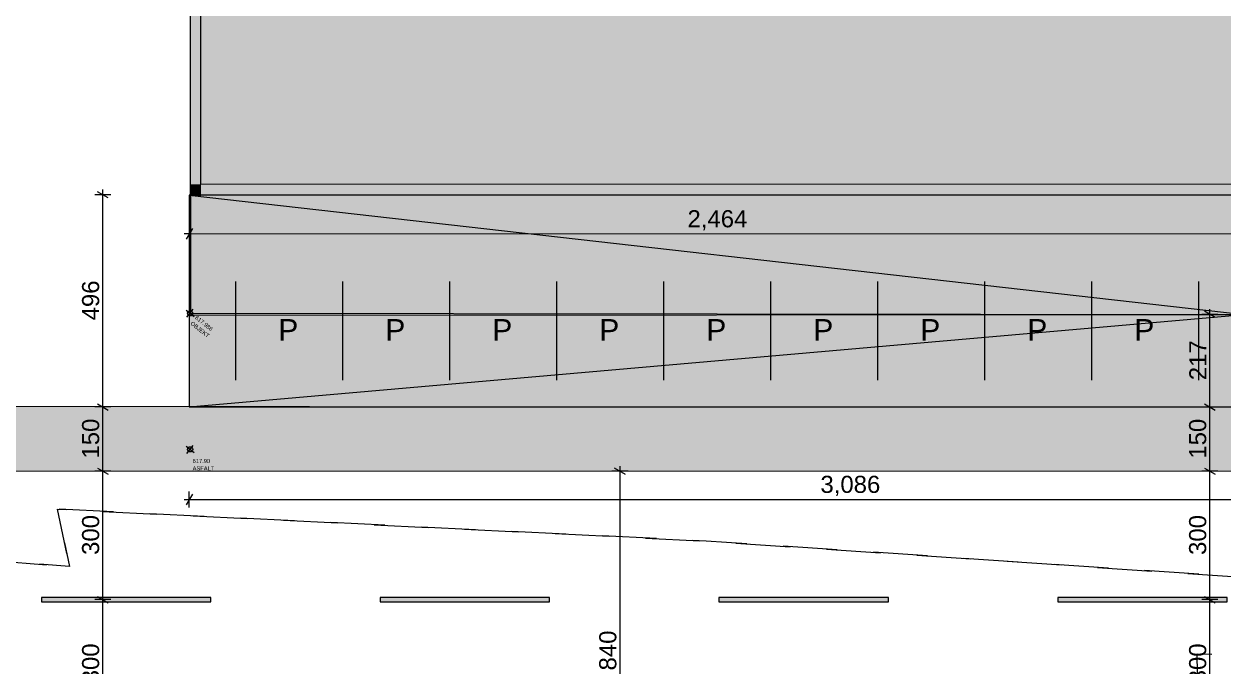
# Model space of a CAD drawing. Header units: millimetres. Extents: x -77118 to 73245, y -121155 to 61174.
# Drawn here: x -52564 to -24549, y 5448 to 20455 of the extents above; entities that cross this region are included whole.
import ezdxf

# ---------------------------------------------------------------- set-up
doc = ezdxf.new("R2010")
doc.units = ezdxf.units.MM
doc.header["$MEASUREMENT"] = 0
doc.linetypes.add('ACAD_ISO03W100', pattern=[30000, 12000, -18000])
doc.linetypes.add('Long Dashed', pattern=[2116.666603, 1269.999981, -846.666622])
for name, color, linetype, lineweight, true_color in [('A - Parcelat_Pen_No__102', 7, 'Continuous', 13, 0xcccccc), ('Drawing & Figure_Pen_No__106', 171, 'Continuous', 13, 0xaaaaff), ('New_A - Kati 1 polyline_Pen_No__106', 171, 'Continuous', 13, 0xaaaaff), ('New_Dimensioning - General_Pen_No__145', 7, 'Continuous', 20, 0x0077b0), ('New_Dimensioning - General_Pen_No__166', 7, 'Continuous', 13, 0x97cbff), ('New_Drawing & Figure_Pen_No__102', 7, 'Continuous', 13, 0xcccccc), ('New_Drawing & Figure_Pen_No__214', 7, 'Continuous', 0, 0xe8e8e8), ('New_Drawing & Figure_Pen_No__82', 7, 'Continuous', 20, 0xaaaaaa), ('New_Site & Landscape - Terrain_Pen_No__102', 7, 'Continuous', 13, 0xcccccc), ('New_Site & Landscape - Terrain_Pen_No__82', 7, 'Continuous', 20, 0xaaaaaa), ('New_Structural - Bearing_Pen_No__103', 7, 'Continuous', 13, 0xffcc99), ('New_Structural - Bearing_Pen_No__107', 7, 'Continuous', 13, 0xaaaaaa), ('New_Structural - Bearing_Pen_No__81', 7, 'Continuous', 20, 0x6a6a6a)]:
    doc.layers.add(name, color=color, linetype=linetype, lineweight=lineweight, true_color=true_color)
for name, color, linetype in [('New_Dimensioning - General', 7, 'Continuous'), ('New_Site & Landscape - Terrain', 7, 'Continuous'), ('New_Structural - Bearing', 7, 'Continuous')]:
    doc.layers.add(name, color=color, linetype=linetype)
doc.layers.add('New_Drawing & Figure_Pen_No__7', color=7, linetype='Continuous', lineweight=35)
doc.layers.add('New_Structural - Bearing_Pen_No__101', color=252, linetype='Continuous', lineweight=13)
doc.styles.add('GENERATED_STYLE_1', font='arial.ttf')
doc.dimstyles.new('GENERATED_STYLE__1', dxfattribs={"dimtxt": 400, "dimasz": 190, "dimexe": 0.18, "dimexo": 100000, "dimgap": 0, "dimtad": 1, "dimdec": 0, "dimlfac": 0.1, "dimzin": 0, "dimdsep": 46, "dimtxsty": 'GENERATED_STYLE_1', "dimblk": 'ARROWHEAD_2', "dimblk1": 'ARROWHEAD_2', "dimblk2": 'ARROWHEAD_2', "dimcen": 0.09, "dimclrd": 256, "dimclre": 256, "dimclrt": 256, "dimadec": 0, "dimazin": 0, "dimtfac": 1, "dimtdec": 4, "dimtmove": 0, "dimatfit": 3, "dimfxl": 0, "dimtolj": 1, "dimtzin": 0, "dimarcsym": 0})

# ---------------------------------------------------------------- blocks, each defined once
blk = doc.blocks.new('Mesh_3', base_point=(-75894, 11512))
at = {"layer": 'New_Site & Landscape - Terrain_Pen_No__82', "linetype": 'Continuous', "lineweight": 0, "true_color": 0x2a2a2a}
blk.add_hatch(color=250, dxfattribs=at).paths.add_polyline_path([(-75894, 11512), (-75894, 10012), (-17841, 9999, 0.341999), (-15904, 11499)])
at = {"layer": 'New_Site & Landscape - Terrain_Pen_No__82', "color": 253, "linetype": 'Continuous', "lineweight": 20, "true_color": 0xaaaaaa, "flags": 128}
blk.add_lwpolyline([(-75894, 11512), (-75894, 10012), (-17841, 9999, 0.341999), (-15904, 11499)], format="xyb", close=True, dxfattribs=at)
blk = doc.blocks.new('Mesh_12', base_point=(-24055, 16462))
at = {"layer": 'New_Site & Landscape - Terrain_Pen_No__82', "linetype": 'Continuous', "lineweight": 0, "true_color": 0x2a2a2a}
blk.add_hatch(color=250, dxfattribs=at).paths.add_polyline_path([(-24055, 16462), (-48701, 16457), (-48701, 13647), (-48700, 11506), (-15904, 11499), (-15867, 13681), (-24057, 13668)])
at = {"layer": 'New_Site & Landscape - Terrain_Pen_No__102', "color": 254, "linetype": 'Continuous', "lineweight": 13, "true_color": 0xcccccc}
for p in [(-48701, 16457), (-48701, 13647), (-48700, 11506)]:
    blk.add_line(p, (-24057, 13668), dxfattribs=at)
at = {"layer": 'New_Site & Landscape - Terrain_Pen_No__82', "color": 253, "linetype": 'Continuous', "lineweight": 20, "true_color": 0xaaaaaa, "flags": 128}
blk.add_lwpolyline([(-24055, 16462), (-48701, 16457), (-48701, 13647), (-48700, 11506), (-15904, 11499), (-15867, 13681), (-24057, 13668)], close=True, dxfattribs=at)
blk = doc.blocks.new('Mesh_19', base_point=(-28411, 6950))
at = {"layer": 'New_Site & Landscape - Terrain_Pen_No__102', "linetype": 'Continuous', "lineweight": 0, "true_color": 0x333333}
blk.add_hatch(color=250, dxfattribs=at).paths.add_polyline_path([(-28411, 6950), (-24454, 6950), (-24454, 7050), (-28411, 7050)])
at = {"layer": 'New_Site & Landscape - Terrain_Pen_No__82', "color": 253, "linetype": 'Continuous', "lineweight": 20, "true_color": 0xaaaaaa, "flags": 128}
blk.add_lwpolyline([(-28411, 6950), (-24454, 6950), (-24454, 7050), (-28411, 7050)], close=True, dxfattribs=at)
blk = doc.blocks.new('Mesh_20', base_point=(-44239, 6950))
at = {"layer": 'New_Site & Landscape - Terrain_Pen_No__102', "linetype": 'Continuous', "lineweight": 0, "true_color": 0x333333}
blk.add_hatch(color=250, dxfattribs=at).paths.add_polyline_path([(-44239, 6950), (-40282, 6950), (-40282, 7050), (-44239, 7050)])
at = {"layer": 'New_Site & Landscape - Terrain_Pen_No__82', "color": 253, "linetype": 'Continuous', "lineweight": 20, "true_color": 0xaaaaaa, "flags": 128}
blk.add_lwpolyline([(-44239, 6950), (-40282, 6950), (-40282, 7050), (-44239, 7050)], close=True, dxfattribs=at)
blk = doc.blocks.new('Mesh_21', base_point=(-36325, 6950))
at = {"layer": 'New_Site & Landscape - Terrain_Pen_No__102', "linetype": 'Continuous', "lineweight": 0, "true_color": 0x333333}
blk.add_hatch(color=250, dxfattribs=at).paths.add_polyline_path([(-36325, 6950), (-32368, 6950), (-32368, 7050), (-36325, 7050)])
at = {"layer": 'New_Site & Landscape - Terrain_Pen_No__82', "color": 253, "linetype": 'Continuous', "lineweight": 20, "true_color": 0xaaaaaa, "flags": 128}
blk.add_lwpolyline([(-36325, 6950), (-32368, 6950), (-32368, 7050), (-36325, 7050)], close=True, dxfattribs=at)
blk = doc.blocks.new('Mesh_22', base_point=(-52153, 6950))
at = {"layer": 'New_Site & Landscape - Terrain_Pen_No__102', "linetype": 'Continuous', "lineweight": 0, "true_color": 0x333333}
blk.add_hatch(color=250, dxfattribs=at).paths.add_polyline_path([(-52153, 6950), (-48196, 6950), (-48196, 7050), (-52153, 7050)])
at = {"layer": 'New_Site & Landscape - Terrain_Pen_No__82', "color": 253, "linetype": 'Continuous', "lineweight": 20, "true_color": 0xaaaaaa, "flags": 128}
blk.add_lwpolyline([(-52153, 6950), (-48196, 6950), (-48196, 7050), (-52153, 7050)], close=True, dxfattribs=at)
blk = doc.blocks.new('Slab_5', base_point=(-48681, 16457))
at = {"layer": 'New_Structural - Bearing_Pen_No__103', "linetype": 'Continuous', "lineweight": 0, "true_color": 0x3f3326}
blk.add_hatch(color=29, dxfattribs=at).paths.add_polyline_path([(-48681, 16457), (-1874, 16466), (-1874, 37040), (-3365, 37040), (-3360, 49275), (-21397, 49275), (-21391, 34676), (-23961, 34679), (-23960, 35522), (-48679, 35511)])
at = {"layer": 'New_Structural - Bearing_Pen_No__101', "color": 252, "linetype": 'Continuous', "lineweight": 13, "flags": 128}
blk.add_lwpolyline([(-48681, 16457), (-1874, 16466), (-1874, 37040), (-3365, 37040), (-3360, 49275), (-21397, 49275), (-21391, 34676), (-23961, 34679), (-23960, 35522), (-48679, 35511)], close=True, dxfattribs=at)
blk = doc.blocks.new('Wall_60', base_point=(-48679, 35511))
at = {"layer": 'New_Structural - Bearing_Pen_No__107', "linetype": 'Continuous', "lineweight": 0, "true_color": 0xbbbbbb}
for points in [[(-48431, 16707), (-48429, 35461), (-48679, 35461), (-48681, 16707)], [(-48679, 35511), (-48429, 35461), (-48429, 35511)], [(-48679, 35511), (-48679, 35461), (-48429, 35461)], [(-48431, 16707), (-48681, 16457), (-48431, 16457)], [(-48681, 16457), (-48431, 16707), (-48681, 16707)]]:
    blk.add_hatch(color=9, dxfattribs=at).paths.add_polyline_path(points)
at = {"layer": 'New_Structural - Bearing_Pen_No__81', "color": 251, "linetype": 'Continuous', "lineweight": 20, "true_color": 0x6a6a6a, "flags": 128}
for points in [[(-48679, 35511), (-48681, 16457)], [(-48679, 35511), (-48429, 35511)], [(-48431, 16707), (-48429, 35461)], [(-48681, 16457), (-48431, 16457)]]:
    blk.add_lwpolyline(points, dxfattribs=at)
blk = doc.blocks.new('Wall_61', base_point=(-24055, 16462))
at = {"layer": 'New_Structural - Bearing_Pen_No__107', "linetype": 'Continuous', "lineweight": 0, "true_color": 0xbbbbbb}
blk.add_hatch(color=9, dxfattribs=at).paths.add_polyline_path([(-48431, 16457), (-24055, 16462), (-24055, 16712), (-48431, 16707)])
at = {"layer": 'New_Structural - Bearing_Pen_No__81', "color": 251, "linetype": 'Continuous', "lineweight": 20, "true_color": 0x6a6a6a, "flags": 128}
for points in [[(-24055, 16712), (-48431, 16707)], [(-24055, 16712), (-24055, 16512)], [(-48431, 16457), (-24055, 16462)]]:
    blk.add_lwpolyline(points, dxfattribs=at)
blk = doc.blocks.new('*D124')
at = {"layer": 'New_Dimensioning - General_Pen_No__166', "color": 151, "linetype": 'Continuous', "lineweight": 13, "true_color": 0x97cbff}
for p, q in [((-50847, 7072), (-50597, 6928)), ((-50534, 7000), (-50909, 7000)), ((-50722, 3999), (-50722, 7000)), ((-50534, 3999), (-50909, 3999)), ((-50847, 4072), (-50597, 3927))]:
    blk.add_line(p, q, dxfattribs=at)
at = {"layer": 'New_Dimensioning - General_Pen_No__145', "color": 144, "lineweight": 20, "true_color": 0x0077b0, "insert": (-50802, 5044), "char_height": 400, "attachment_point": 7, "rotation": 90, "style": 'GENERATED_STYLE_1'}
blk.add_mtext('\\A1;{\\pql;\\fArial|b0|i0|c0|p34;300}', dxfattribs=at)
blk = doc.blocks.new('ARROWHEAD_2')
at = {"color": 0, "linetype": 'Continuous', "lineweight": 0}
for p, q in [((0, 0), (-1, 0)), ((-0.38, -0.66), (0.38, 0.66))]:
    blk.add_line(p, q, dxfattribs=at)
blk = doc.blocks.new('*D125')
at = {"layer": 'New_Dimensioning - General_Pen_No__166', "color": 151, "linetype": 'Continuous', "lineweight": 13, "true_color": 0x97cbff}
for p, q in [((-50534, 10003), (-50909, 10003)), ((-50847, 10075), (-50597, 9931)), ((-50722, 7000), (-50722, 10003)), ((-50847, 7072), (-50597, 6928)), ((-50534, 7000), (-50909, 7000))]:
    blk.add_line(p, q, dxfattribs=at)
at = {"layer": 'New_Dimensioning - General_Pen_No__145', "color": 144, "lineweight": 20, "true_color": 0x0077b0, "insert": (-50802, 8046), "char_height": 400, "attachment_point": 7, "rotation": 90, "style": 'GENERATED_STYLE_1'}
blk.add_mtext('\\A1;{\\pql;\\fArial|b0|i0|c0|p34;300}', dxfattribs=at)
blk = doc.blocks.new('*D126')
at = {"layer": 'New_Dimensioning - General_Pen_No__166', "color": 151, "linetype": 'Continuous', "lineweight": 13, "true_color": 0x97cbff}
for p, q in [((-50534, 11503), (-50909, 11503)), ((-50847, 11575), (-50597, 11431)), ((-50722, 10003), (-50722, 11503)), ((-50534, 10003), (-50909, 10003)), ((-50847, 10075), (-50597, 9931))]:
    blk.add_line(p, q, dxfattribs=at)
at = {"layer": 'New_Dimensioning - General_Pen_No__145', "color": 144, "lineweight": 20, "true_color": 0x0077b0, "insert": (-50802, 10298), "char_height": 400, "attachment_point": 7, "rotation": 90, "style": 'GENERATED_STYLE_1'}
blk.add_mtext('\\A1;{\\pql;\\fArial|b0|i0|c0|p34;150}', dxfattribs=at)
blk = doc.blocks.new('*D127')
at = {"layer": 'New_Dimensioning - General_Pen_No__166', "color": 151, "linetype": 'Continuous', "lineweight": 13, "true_color": 0x97cbff}
for p, q in [((-50597, 16389), (-50847, 16534)), ((-50722, 16462), (-50722, 16584)), ((-50534, 16462), (-50909, 16462)), ((-50722, 11503), (-50722, 16462)), ((-50534, 11503), (-50909, 11503)), ((-50847, 11575), (-50597, 11431))]:
    blk.add_line(p, q, dxfattribs=at)
at = {"layer": 'New_Dimensioning - General_Pen_No__145', "color": 144, "lineweight": 20, "true_color": 0x0077b0, "insert": (-50802, 13527), "char_height": 400, "attachment_point": 7, "rotation": 90, "style": 'GENERATED_STYLE_1'}
blk.add_mtext('\\A1;{\\pql;\\fArial|b0|i0|c0|p34;496}', dxfattribs=at)
blk = doc.blocks.new('*D130')
at = {"layer": 'New_Dimensioning - General_Pen_No__166', "color": 151, "linetype": 'Continuous', "lineweight": 13, "true_color": 0x97cbff}
for p, q in [((-24982, 7072), (-24732, 6928)), ((-24670, 7000), (-25045, 7000)), ((-24857, 4000), (-24857, 7000)), ((-24670, 4000), (-25045, 4000)), ((-24982, 4072), (-24732, 3927))]:
    blk.add_line(p, q, dxfattribs=at)
at = {"layer": 'New_Dimensioning - General_Pen_No__145', "color": 144, "lineweight": 20, "true_color": 0x0077b0, "insert": (-24937, 5044), "char_height": 400, "attachment_point": 7, "rotation": 90, "style": 'GENERATED_STYLE_1'}
blk.add_mtext('\\A1;{\\pql;\\fArial|b0|i0|c0|p34;300}', dxfattribs=at)
blk = doc.blocks.new('*D131')
at = {"layer": 'New_Dimensioning - General_Pen_No__166', "color": 151, "linetype": 'Continuous', "lineweight": 13, "true_color": 0x97cbff}
for p, q in [((-24670, 10001), (-25045, 10001)), ((-24982, 10073), (-24732, 9929)), ((-24857, 7000), (-24857, 10001)), ((-24982, 7072), (-24732, 6928)), ((-24670, 7000), (-25045, 7000))]:
    blk.add_line(p, q, dxfattribs=at)
at = {"layer": 'New_Dimensioning - General_Pen_No__145', "color": 144, "lineweight": 20, "true_color": 0x0077b0, "insert": (-24937, 8045), "char_height": 400, "attachment_point": 7, "rotation": 90, "style": 'GENERATED_STYLE_1'}
blk.add_mtext('\\A1;{\\pql;\\fArial|b0|i0|c0|p34;300}', dxfattribs=at)
blk = doc.blocks.new('*D132')
at = {"layer": 'New_Dimensioning - General_Pen_No__166', "color": 151, "linetype": 'Continuous', "lineweight": 13, "true_color": 0x97cbff}
for p, q in [((-24670, 11501), (-25045, 11501)), ((-24982, 11573), (-24732, 11429)), ((-24857, 10001), (-24857, 11501)), ((-24670, 10001), (-25045, 10001)), ((-24982, 10073), (-24732, 9929))]:
    blk.add_line(p, q, dxfattribs=at)
at = {"layer": 'New_Dimensioning - General_Pen_No__145', "color": 144, "lineweight": 20, "true_color": 0x0077b0, "insert": (-24937, 10295), "char_height": 400, "attachment_point": 7, "rotation": 90, "style": 'GENERATED_STYLE_1'}
blk.add_mtext('\\A1;{\\pql;\\fArial|b0|i0|c0|p34;150}', dxfattribs=at)
blk = doc.blocks.new('*D133')
at = {"layer": 'New_Dimensioning - General_Pen_No__166', "color": 151, "linetype": 'Continuous', "lineweight": 13, "true_color": 0x97cbff}
for p, q in [((-24732, 13596), (-24982, 13740)), ((-24857, 13668), (-24857, 13790)), ((-24670, 13668), (-25045, 13668)), ((-24857, 11501), (-24857, 13668)), ((-24670, 11501), (-25045, 11501)), ((-24982, 11573), (-24732, 11429))]:
    blk.add_line(p, q, dxfattribs=at)
at = {"layer": 'New_Dimensioning - General_Pen_No__145', "color": 144, "lineweight": 20, "true_color": 0x0077b0, "insert": (-24937, 12129), "char_height": 400, "attachment_point": 7, "rotation": 90, "style": 'GENERATED_STYLE_1'}
blk.add_mtext('\\A1;{\\pql;\\fArial|b0|i0|c0|p34;217}', dxfattribs=at)
blk = doc.blocks.new('*D162')
at = {"layer": 'New_Dimensioning - General_Pen_No__166', "color": 151, "linetype": 'Continuous', "lineweight": 13, "true_color": 0x97cbff}
for p, q in [((-48699, 15738), (-48699, 15363)), ((-24055, 15733), (-24056, 15358)), ((-48699, 15550), (-48822, 15550)), ((-48627, 15675), (-48772, 15425)), ((-24056, 15545), (-48699, 15550)), ((-24128, 15420), (-23983, 15670)), ((-23933, 15545), (-24056, 15545))]:
    blk.add_line(p, q, dxfattribs=at)
at = {"layer": 'New_Dimensioning - General_Pen_No__145', "color": 144, "lineweight": 20, "true_color": 0x0077b0, "insert": (-37061, 15628), "char_height": 400, "attachment_point": 7, "rotation": 359.9879, "style": 'GENERATED_STYLE_1'}
blk.add_mtext('\\A1;{\\pql;\\fArial|b0|i0|c0|p34;2,464}', dxfattribs=at)
blk = doc.blocks.new('*D169')
at = {"layer": 'New_Dimensioning - General_Pen_No__166', "color": 151, "linetype": 'Continuous', "lineweight": 13, "true_color": 0x97cbff}
for p, q in [((-48701, 9156), (-48701, 9531)), ((-48823, 9343), (-48701, 9343)), ((-48629, 9468), (-48773, 9218)), ((-48701, 9343), (-17841, 9337)), ((-17914, 9212), (-17769, 9462)), ((-17841, 9149), (-17841, 9524)), ((-17841, 9337), (-17719, 9337))]:
    blk.add_line(p, q, dxfattribs=at)
at = {"layer": 'New_Dimensioning - General_Pen_No__145', "color": 144, "lineweight": 20, "true_color": 0x0077b0, "insert": (-33955, 9420), "char_height": 400, "attachment_point": 7, "rotation": 359.9879, "style": 'GENERATED_STYLE_1'}
blk.add_mtext('\\A1;{\\pql;\\fArial|b0|i0|c0|p34;3,086}', dxfattribs=at)
blk = doc.blocks.new('*D175')
at = {"layer": 'New_Dimensioning - General_Pen_No__166', "color": 151, "linetype": 'Continuous', "lineweight": 13, "true_color": 0x97cbff}
for p, q in [((-38638, 1600), (-38638, 10000)), ((-38451, 1600), (-38826, 1600)), ((-38763, 1672), (-38513, 1528)), ((-38638, 1478), (-38638, 1600))]:
    blk.add_line(p, q, dxfattribs=at)
blk = doc.blocks.new('*D176')
at = {"layer": 'New_Dimensioning - General_Pen_No__166', "color": 151, "linetype": 'Continuous', "lineweight": 13, "true_color": 0x97cbff}
for p, q in [((-38638, 10000), (-38638, 10122)), ((-38451, 10000), (-38826, 10000)), ((-38513, 9928), (-38763, 10072)), ((-38638, 1600), (-38638, 10000)), ((-38763, 1672), (-38513, 1528))]:
    blk.add_line(p, q, dxfattribs=at)
at = {"layer": 'New_Dimensioning - General_Pen_No__145', "color": 144, "lineweight": 20, "true_color": 0x0077b0, "insert": (-38718, 5345), "char_height": 400, "attachment_point": 7, "rotation": 90, "style": 'GENERATED_STYLE_1'}
blk.add_mtext('\\A1;{\\pql;\\fArial|b0|i0|c0|p34;840}', dxfattribs=at)

msp = doc.modelspace()

# ---------------------------------------------------------------- linework, layer by layer
at = {"layer": 'A - Parcelat_Pen_No__102', "color": 254, "linetype": 'Long Dashed', "lineweight": 13, "true_color": 0xcccccc, "flags": 128}
msp.add_lwpolyline([(-57379.7, -45973), (-46300.6, -42751.9), (-36174.4, -40706.1), (-33119.9, -40108.1), (-35029, -24105.8), (-31392.8, -23864.6), (-24527.9, -23305.1), (-18059.1, -22778.8), (-14681.3, -38140.7), (-14621, -38464.8), (2712.5, -34246.6), (12915.5, -31763.5), (12560.8, -30957.9), (10282.4, -24356.7), (9710.2, -20359.7), (8364.6, -10966.6), (7984.6, -9759.7), (6485.7, -4375.8), (5168, 1054.8), (4843.4, 1832.4), (4282.1, 2459), (3548.1, 2862.5), (2717, 3001.6), (-25094.9, 2999.8), (-25153.9, 5735.4), (-17917.1, 5501.2), (2395.6, 5014.3), (6118.2, 4724.3), (5763.1, 7207.9), (-14295.9, 7274.3), (-21718.2, 7363.8), (-36621.1, 8369.5), (-51781.9, 9112.9), (-51500.6, 7773.6), (-67675.9, 9065), (-73405, -334.4), (-72860.5, -1751.7), (-67414.3, -15933.8), (-63775.4, -26826.5)], close=True, dxfattribs=at)
at = {"layer": 'New_A - Kati 1 polyline_Pen_No__106', "color": 161, "linetype": 'ACAD_ISO03W100', "lineweight": 13, "true_color": 0xaaaaff}
for points in [[(-47610.2, 12132), (-47610.2, 14432)], [(-45110.2, 12132), (-45110.2, 14432)], [(-42610.2, 12132), (-42610.2, 14432)], [(-40110.2, 12132), (-40110.2, 14432)], [(-37610.2, 12132), (-37610.2, 14432)], [(-35110.2, 12132), (-35110.2, 14432)], [(-32610.2, 12132), (-32610.2, 14432)], [(-30110.2, 12132), (-30110.2, 14432)], [(-27610.2, 12132), (-27610.2, 14432)], [(-25110.2, 12132), (-25110.2, 14432)]]:
    msp.add_lwpolyline(points, dxfattribs=at)
at = {"layer": 'New_Drawing & Figure_Pen_No__102', "color": 254, "linetype": 'Long Dashed', "lineweight": 13, "true_color": 0xcccccc, "flags": 128}
msp.add_lwpolyline([(70772.8, -81731.1), (73245.2, -92977.3), (57883, -94696.2), (43146.3, -98288.6), (35395.8, -100001.7), (24650.4, -103477.9), (10390, -109224.1), (3549.6, -111193.6), (-3538.8, -113283.2), (-5433.6, -107785.4), (-8641.4, -80287.9), (-23486.5, -84718), (-22379.7, -92250.9), (-18326, -117657.3), (-20010.4, -118152.7), (-30131.7, -121155.3), (-41166.2, -116241.8), (-34728.1, -111101.9), (-37063.2, -95508.9), (-26919.7, -93491.2), (-25827.6, -93265.3), (-26696.9, -87257.1), (-38610.2, -89006.4), (-46662.3, -67834.1), (-55792, -50727.9), (-67414.5, -15933.4), (-72860.6, -1751.2), (-73405.1, -333.9), (-77118.2, 9108.8), (-75813.3, 9040.7), (-67675.8, 9065.4), (-51500.6, 7773.9), (-51781.9, 9113.2), (-36621, 8369.6), (-21718.2, 7363.8), (-14295.9, 7274.2), (5763.1, 7207.5), (6118.2, 4724)], dxfattribs=at)
at = {"layer": 'New_Drawing & Figure_Pen_No__214', "color": 254, "linetype": 'Continuous', "lineweight": 0, "true_color": 0xe8e8e8}
for p, q in [((-48776.1, 13767.5), (-48589, 13617.2)), ((-48757.7, 13598.8), (-48607.4, 13785.9)), ((-48775.8, 10587.5), (-48588.7, 10437.2)), ((-48757.4, 10418.8), (-48607.1, 10605.9))]:
    msp.add_line(p, q, dxfattribs=at)
for centre in [(-48682.5, 13692.3), (-48682.2, 10512.4)]:
    msp.add_circle(centre, 60, dxfattribs=at)
at = {"layer": 'New_Drawing & Figure_Pen_No__7', "color": 7, "linetype": 'Continuous', "lineweight": 35, "flags": 128}
msp.add_lwpolyline([(-48682.5, 13692.3), (-48681.2, 16457.1)], dxfattribs=at)
at = {"layer": 'New_Drawing & Figure_Pen_No__82', "color": 253, "linetype": 'Continuous', "lineweight": 20, "true_color": 0xaaaaaa, "flags": 128}
msp.add_lwpolyline([(-48681.2, 16457.1), (-1873.9, 16465.5), (-1873.9, 37040.3), (-3365.3, 37040.3), (-3360.2, 49275.3), (-21397, 49275.3), (-21390.5, 34675.7), (-23960.5, 34679.2), (-23960.5, 35522.4), (-48678.6, 35511.3)], close=True, dxfattribs=at)
msp.add_lwpolyline([(-48682.5, 13692.3), (-24056.6, 13668.2), (-15867.3, 13680.8)], dxfattribs=at)

# ---------------------------------------------------------------- block references
at = {"layer": 'New_Site & Landscape - Terrain', "color": 253, "lineweight": 20, "true_color": 0xaaaaaa}
for name, p in [('Mesh_12', (-24055.3, 16461.5)), ('Mesh_3', (-75894.1, 11511.7)), ('Mesh_22', (-52153.1, 6950)), ('Mesh_20', (-44239.2, 6950)), ('Mesh_21', (-36325.3, 6950)), ('Mesh_19', (-28411.3, 6950))]:
    msp.add_blockref(name, p, dxfattribs=at)
at = {"layer": 'New_Structural - Bearing', "color": 252, "linetype": 'Continuous', "lineweight": 13}
msp.add_blockref('Slab_5', (-48681.2, 16457.1), dxfattribs=at)
at = {"layer": 'New_Structural - Bearing', "color": 251, "lineweight": 20, "true_color": 0x6a6a6a}
for name, p in [('Wall_60', (-48678.6, 35511.3)), ('Wall_61', (-24055.3, 16461.5))]:
    msp.add_blockref(name, p, dxfattribs=at)

# ---------------------------------------------------------------- texts
at = {"layer": 'Drawing & Figure_Pen_No__106', "color": 161, "linetype": 'Continuous', "lineweight": 13, "true_color": 0xaaaaff, "char_height": 500, "attachment_point": 8, "style": 'GENERATED_STYLE_1'}
for insert in [(-46387.6, 13056.4), (-43887.6, 13056.4), (-41387.6, 13056.4), (-38887.6, 13056.4), (-36387.6, 13056.4), (-33887.6, 13056.4), (-31387.6, 13056.4), (-28887.6, 13056.4), (-26387.6, 13056.4)]:
    msp.add_mtext('\\A1;{\\pqc;\\fArial|b0|i0|c0|p34;P}', dxfattribs=dict(at, insert=insert))
at = {"layer": 'New_Drawing & Figure_Pen_No__214', "color": 254, "linetype": 'Continuous', "lineweight": 0, "true_color": 0xe8e8e8, "char_height": 96, "attachment_point": 7, "style": 'GENERATED_STYLE_1'}
for s, insert, rotation in [('\\A1;{\\pql;\\fArial|b0|i0|c0|p34;OBJEKT}', (-48685.1, 13437.6), 321.22964), ('\\A1;{\\pql;\\fArial|b0|i0|c0|p34;617.986}', (-48577.6, 13571.5), 321.22964), ('\\A1;{\\pql;\\fArial|b0|i0|c0|p34;ASFALT}', (-48623.8, 10018.4), 0.00566), ('\\A1;{\\pql;\\fArial|b0|i0|c0|p34;617.90}', (-48623.8, 10190.1), 0.00566)]:
    msp.add_mtext(s, dxfattribs=dict(at, insert=insert, rotation=rotation))

# ---------------------------------------------------------------- dimensions: what is measured, and where the dimension line sits
at = {"layer": 'New_Dimensioning - General', "color": 151, "linetype": 'Continuous', "lineweight": 13, "true_color": 0x97cbff}
for base, p1, p2, angle, picture, middle, turn in [((-50721.9, 16461.5), (-36439.1, 11503.3), (-24055.3, 16461.5), 90, '*D127', (-51001.9, 13984.5), 90), ((-48699.4, 15550.3), (-24055.3, 16461.5), (-48700.3, 11505.9), 179.98787, '*D162', (-36389.3, 15827.7), 359.98787), ((-24857.3, 13668.2), (-28672.7, 11500.8), (-28399, 13668.2), 90, '*D133', (-25137.3, 12586.6), 90), ((-50721.9, 11503.3), (-36336.6, 10003.3), (-36439.1, 11503.3), 90, '*D126', (-51001.9, 10755.4), 90), ((-17841.3, 9336.9), (-48700.3, 11505.9), (-17841.2, 9999.4), 359.98787, '*D169', (-33282.9, 9620.2), 359.98787), ((-24857.3, 11500.8), (-28672.7, 10000.8), (-28672.7, 11500.8), 90, '*D132', (-25137.3, 10752.9), 90), ((-38638.2, 10000.1), (-38797.3, 1599.9), (-37398.5, 10000.1), 90, '*D176', (-38918.2, 5802.1), 90), ((-50721.9, 10003.3), (-36325.3, 7000), (-36336.6, 10003.3), 90, '*D125', (-51001.9, 8503.7), 90), ((-38638.1922021, 1599.9381621), (-38638.1922021, 1599.9381621), (-38797.3398365, 1599.9381621), 90, '*D175', (-38918.1922033, 1600.6371571), 90), ((-24857.3, 10000.8), (-28796.7, 7000), (-28672.7, 10000.8), 90, '*D131', (-25137.3, 8502.5), 90), ((-50721.9, 7000), (-49616.9, 3999.5), (-36325.3, 7000), 90, '*D124', (-51001.9, 5501.8), 90), ((-24857.3, 7000), (-29028.5, 3999.5), (-28796.7, 7000), 90, '*D130', (-25137.3, 5501.9), 90)]:
    dim = msp.add_linear_dim(base=base, p1=p1, p2=p2, angle=angle, dimstyle='GENERATED_STYLE__1', dxfattribs=at)
    dim.commit()
    dim.dimension.update_dxf_attribs({"geometry": picture, "text_midpoint": middle, "dimtype": 160, "text_rotation": turn})

doc.saveas('drawing.dxf')
